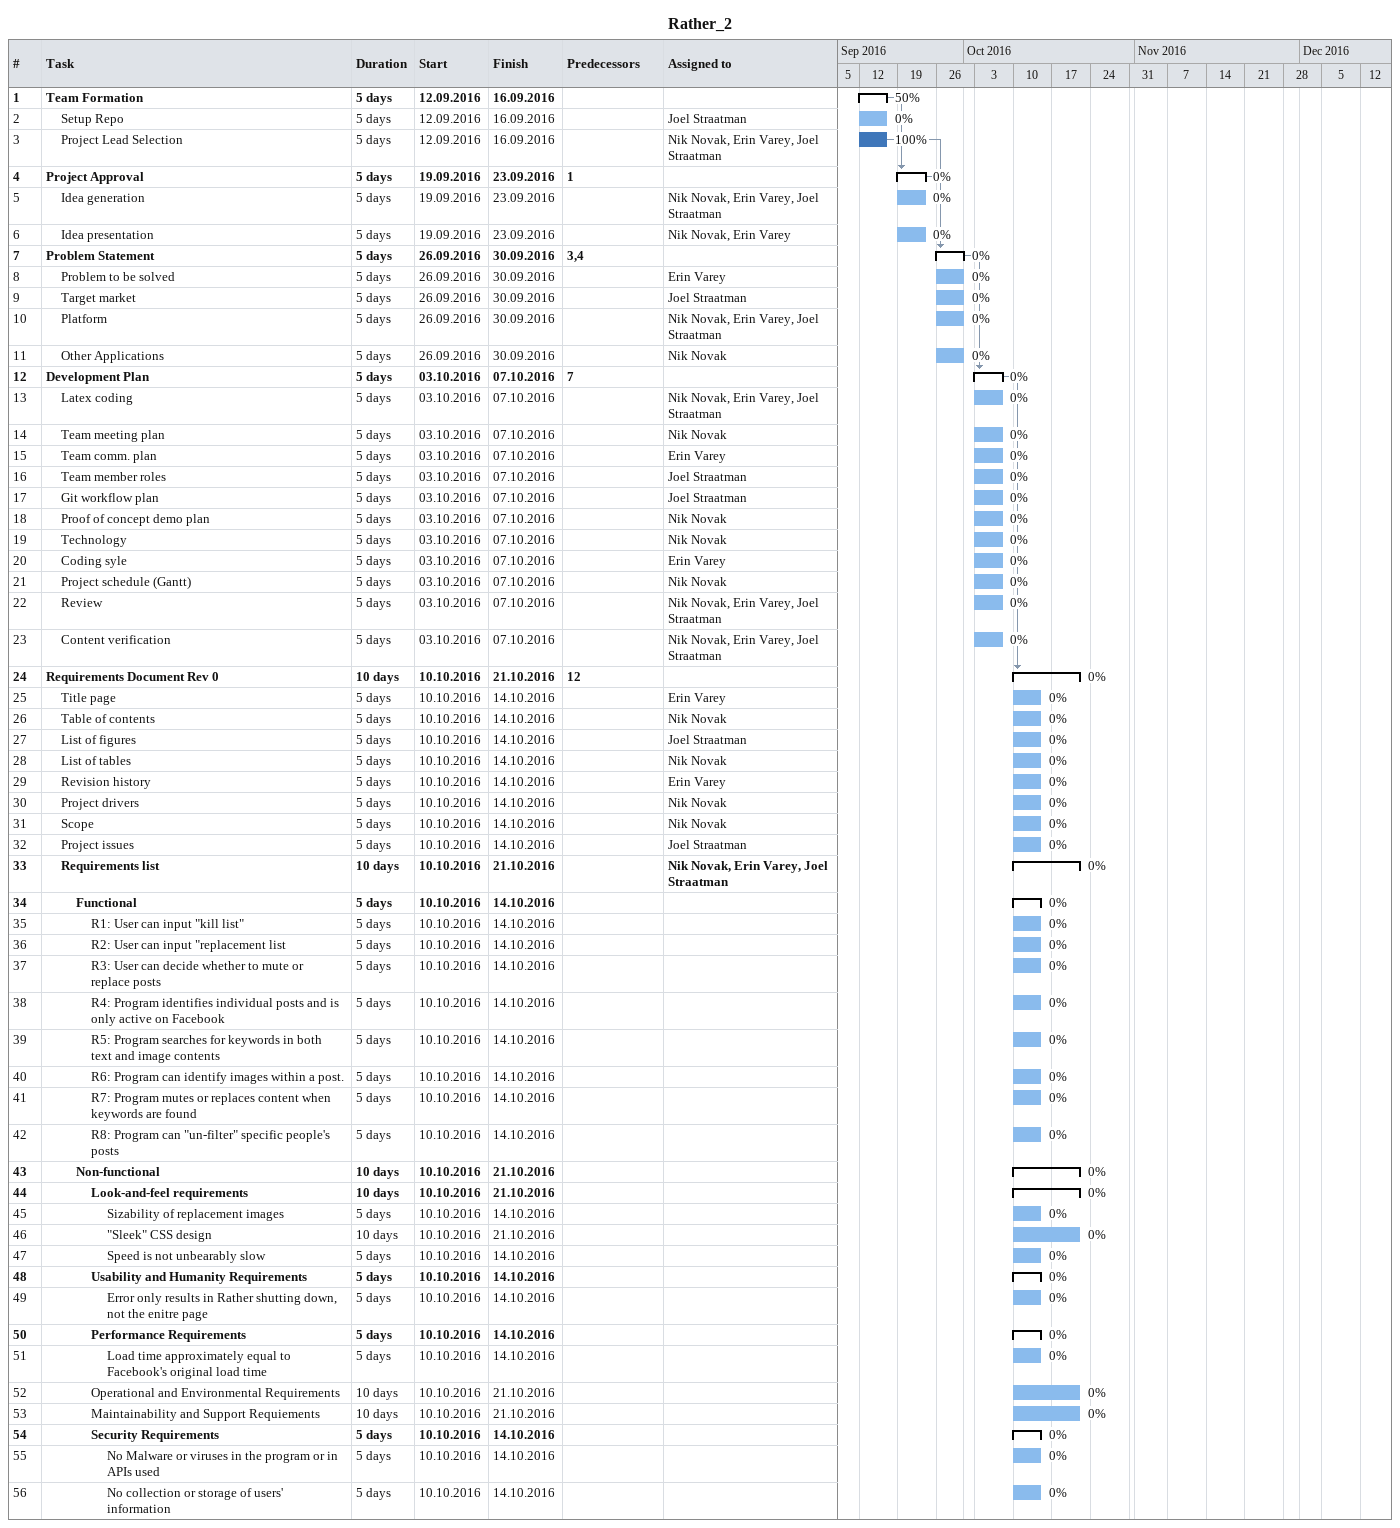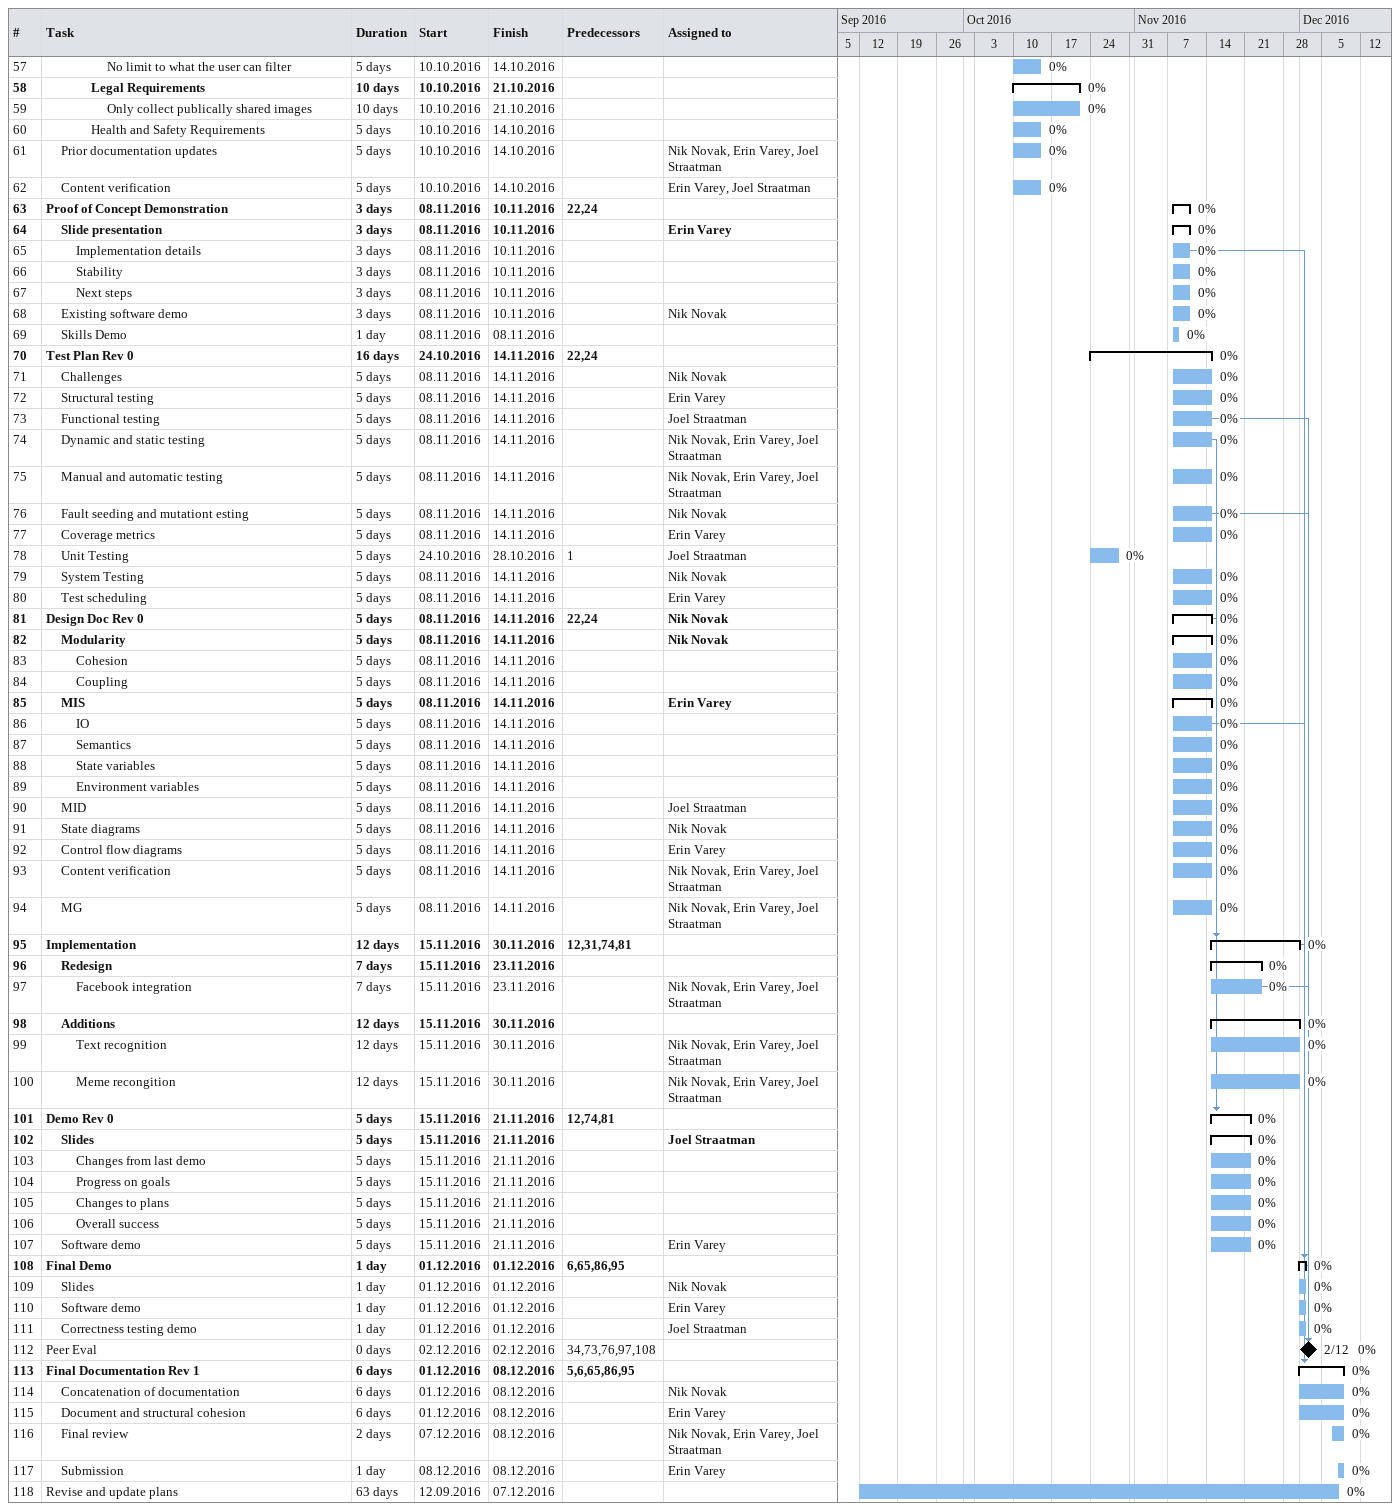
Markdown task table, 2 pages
Rather_2

| ID | Level | Task | Duration | Start | Finish | Predecessors | Resources | % complete |
|---|---|---|---|---|---|---|---|---|
| 1 | 1 | **Team Formation** | 5d | 2016-09-12 | 2016-09-16 |  |  | 50 |
| 2 | 2 | Setup Repo | 5d | 2016-09-12 | 2016-09-16 |  | Joel Straatman | 0 |
| 3 | 2 | Project Lead Selection | 5d | 2016-09-12 | 2016-09-16 |  | Nik Novak, Erin Varey, Joel Straatman | 100 |
| 4 | 1 | **Project Approval** | 5d | 2016-09-19 | 2016-09-23 | 1 |  | 0 |
| 5 | 2 | Idea generation | 5d | 2016-09-19 | 2016-09-23 |  | Nik Novak, Erin Varey, Joel Straatman | 0 |
| 6 | 2 | Idea presentation | 5d | 2016-09-19 | 2016-09-23 |  | Nik Novak, Erin Varey | 0 |
| 7 | 1 | **Problem Statement** | 5d | 2016-09-26 | 2016-09-30 | 3, 4 |  | 0 |
| 8 | 2 | Problem to be solved | 5d | 2016-09-26 | 2016-09-30 |  | Erin Varey | 0 |
| 9 | 2 | Target market | 5d | 2016-09-26 | 2016-09-30 |  | Joel Straatman | 0 |
| 10 | 2 | Platform | 5d | 2016-09-26 | 2016-09-30 |  | Nik Novak, Erin Varey, Joel Straatman | 0 |
| 11 | 2 | Other Applications | 5d | 2016-09-26 | 2016-09-30 |  | Nik Novak | 0 |
| 12 | 1 | **Development Plan** | 5d | 2016-10-03 | 2016-10-07 | 7 |  | 0 |
| 13 | 2 | Latex coding | 5d | 2016-10-03 | 2016-10-07 |  | Nik Novak, Erin Varey, Joel Straatman | 0 |
| 14 | 2 | Team meeting plan | 5d | 2016-10-03 | 2016-10-07 |  | Nik Novak | 0 |
| 15 | 2 | Team comm. plan | 5d | 2016-10-03 | 2016-10-07 |  | Erin Varey | 0 |
| 16 | 2 | Team member roles | 5d | 2016-10-03 | 2016-10-07 |  | Joel Straatman | 0 |
| 17 | 2 | Git workflow plan | 5d | 2016-10-03 | 2016-10-07 |  | Joel Straatman | 0 |
| 18 | 2 | Proof of concept demo plan | 5d | 2016-10-03 | 2016-10-07 |  | Nik Novak | 0 |
| 19 | 2 | Technology | 5d | 2016-10-03 | 2016-10-07 |  | Nik Novak | 0 |
| 20 | 2 | Coding syle | 5d | 2016-10-03 | 2016-10-07 |  | Erin Varey | 0 |
| 21 | 2 | Project schedule (Gantt) | 5d | 2016-10-03 | 2016-10-07 |  | Nik Novak | 0 |
| 22 | 2 | Review | 5d | 2016-10-03 | 2016-10-07 |  | Nik Novak, Erin Varey, Joel Straatman | 0 |
| 23 | 2 | Content verification | 5d | 2016-10-03 | 2016-10-07 |  | Nik Novak, Erin Varey, Joel Straatman | 0 |
| 24 | 1 | **Requirements Document Rev 0** | 10d | 2016-10-10 | 2016-10-21 | 12 |  | 0 |
| 25 | 2 | Title page | 5d | 2016-10-10 | 2016-10-14 |  | Erin Varey | 0 |
| 26 | 2 | Table of contents | 5d | 2016-10-10 | 2016-10-14 |  | Nik Novak | 0 |
| 27 | 2 | List of figures | 5d | 2016-10-10 | 2016-10-14 |  | Joel Straatman | 0 |
| 28 | 2 | List of tables | 5d | 2016-10-10 | 2016-10-14 |  | Nik Novak | 0 |
| 29 | 2 | Revision history | 5d | 2016-10-10 | 2016-10-14 |  | Erin Varey | 0 |
| 30 | 2 | Project drivers | 5d | 2016-10-10 | 2016-10-14 |  | Nik Novak | 0 |
| 31 | 2 | Scope | 5d | 2016-10-10 | 2016-10-14 |  | Nik Novak | 0 |
| 32 | 2 | Project issues | 5d | 2016-10-10 | 2016-10-14 |  | Joel Straatman | 0 |
| 33 | 2 | **Requirements list** | 10d | 2016-10-10 | 2016-10-21 |  | Nik Novak, Erin Varey, Joel Straatman | 0 |
| 34 | 3 | **Functional** | 5d | 2016-10-10 | 2016-10-14 |  |  | 0 |
| 35 | 4 | R1: User can input "kill list" | 5d | 2016-10-10 | 2016-10-14 |  |  | 0 |
| 36 | 4 | R2: User can input "replacement list | 5d | 2016-10-10 | 2016-10-14 |  |  | 0 |
| 37 | 4 | R3: User can decide whether to mute or replace posts | 5d | 2016-10-10 | 2016-10-14 |  |  | 0 |
| 38 | 4 | R4: Program identifies individual posts and is only active on Facebook | 5d | 2016-10-10 | 2016-10-14 |  |  | 0 |
| 39 | 4 | R5: Program searches for keywords in both text and image contents | 5d | 2016-10-10 | 2016-10-14 |  |  | 0 |
| 40 | 4 | R6: Program can identify images within a post. | 5d | 2016-10-10 | 2016-10-14 |  |  | 0 |
| 41 | 4 | R7: Program mutes or replaces content when keywords are found | 5d | 2016-10-10 | 2016-10-14 |  |  | 0 |
| 42 | 4 | R8: Program can "un-filter" specific people's posts | 5d | 2016-10-10 | 2016-10-14 |  |  | 0 |
| 43 | 3 | **Non-functional** | 10d | 2016-10-10 | 2016-10-21 |  |  | 0 |
| 44 | 4 | **Look-and-feel requirements** | 10d | 2016-10-10 | 2016-10-21 |  |  | 0 |
| 45 | 5 | Sizability of replacement images | 5d | 2016-10-10 | 2016-10-14 |  |  | 0 |
| 46 | 5 | "Sleek" CSS design | 10d | 2016-10-10 | 2016-10-21 |  |  | 0 |
| 47 | 5 | Speed is not unbearably slow | 5d | 2016-10-10 | 2016-10-14 |  |  | 0 |
| 48 | 4 | **Usability and Humanity Requirements** | 5d | 2016-10-10 | 2016-10-14 |  |  | 0 |
| 49 | 5 | Error only results in Rather shutting down, not the enitre page | 5d | 2016-10-10 | 2016-10-14 |  |  | 0 |
| 50 | 4 | **Performance Requirements** | 5d | 2016-10-10 | 2016-10-14 |  |  | 0 |
| 51 | 5 | Load time approximately equal to Facebook's original load time | 5d | 2016-10-10 | 2016-10-14 |  |  | 0 |
| 52 | 4 | Operational and Environmental Requirements | 10d | 2016-10-10 | 2016-10-21 |  |  | 0 |
| 53 | 4 | Maintainability and Support Requiements | 10d | 2016-10-10 | 2016-10-21 |  |  | 0 |
| 54 | 4 | **Security Requirements** | 5d | 2016-10-10 | 2016-10-14 |  |  | 0 |
| 55 | 5 | No Malware or viruses in the program or in APIs used | 5d | 2016-10-10 | 2016-10-14 |  |  | 0 |
| 56 | 5 | No collection or storage of users' information | 5d | 2016-10-10 | 2016-10-14 |  |  | 0 |
| 57 | 5 | No limit to what the user can filter | 5d | 2016-10-10 | 2016-10-14 |  |  | 0 |
| 58 | 4 | **Legal Requirements** | 10d | 2016-10-10 | 2016-10-21 |  |  | 0 |
| 59 | 5 | Only collect publically shared images | 10d | 2016-10-10 | 2016-10-21 |  |  | 0 |
| 60 | 4 | Health and Safety Requirements | 5d | 2016-10-10 | 2016-10-14 |  |  | 0 |
| 61 | 2 | Prior documentation updates | 5d | 2016-10-10 | 2016-10-14 |  | Nik Novak, Erin Varey, Joel Straatman | 0 |
| 62 | 2 | Content verification | 5d | 2016-10-10 | 2016-10-14 |  | Erin Varey, Joel Straatman | 0 |
| 63 | 1 | **Proof of Concept Demonstration** | 3d | 2016-11-08 | 2016-11-10 | 22, 24 |  | 0 |
| 64 | 2 | **Slide presentation** | 3d | 2016-11-08 | 2016-11-10 |  | Erin Varey | 0 |
| 65 | 3 | Implementation details | 3d | 2016-11-08 | 2016-11-10 |  |  | 0 |
| 66 | 3 | Stability | 3d | 2016-11-08 | 2016-11-10 |  |  | 0 |
| 67 | 3 | Next steps | 3d | 2016-11-08 | 2016-11-10 |  |  | 0 |
| 68 | 2 | Existing software demo | 3d | 2016-11-08 | 2016-11-10 |  | Nik Novak | 0 |
| 69 | 2 | Skills Demo | 1d | 2016-11-08 | 2016-11-08 |  |  | 0 |
| 70 | 1 | **Test Plan Rev 0** | 16d | 2016-10-24 | 2016-11-14 | 22, 24 |  | 0 |
| 71 | 2 | Challenges | 5d | 2016-11-08 | 2016-11-14 |  | Nik Novak | 0 |
| 72 | 2 | Structural testing | 5d | 2016-11-08 | 2016-11-14 |  | Erin Varey | 0 |
| 73 | 2 | Functional testing | 5d | 2016-11-08 | 2016-11-14 |  | Joel Straatman | 0 |
| 74 | 2 | Dynamic and static testing | 5d | 2016-11-08 | 2016-11-14 |  | Nik Novak, Erin Varey, Joel Straatman | 0 |
| 75 | 2 | Manual and automatic testing | 5d | 2016-11-08 | 2016-11-14 |  | Nik Novak, Erin Varey, Joel Straatman | 0 |
| 76 | 2 | Fault seeding and mutationt esting | 5d | 2016-11-08 | 2016-11-14 |  | Nik Novak | 0 |
| 77 | 2 | Coverage metrics | 5d | 2016-11-08 | 2016-11-14 |  | Erin Varey | 0 |
| 78 | 2 | Unit Testing | 5d | 2016-10-24 | 2016-10-28 | 1 | Joel Straatman | 0 |
| 79 | 2 | System Testing | 5d | 2016-11-08 | 2016-11-14 |  | Nik Novak | 0 |
| 80 | 2 | Test scheduling | 5d | 2016-11-08 | 2016-11-14 |  | Erin Varey | 0 |
| 81 | 1 | **Design Doc Rev 0** | 5d | 2016-11-08 | 2016-11-14 | 22, 24 | Nik Novak | 0 |
| 82 | 2 | **Modularity** | 5d | 2016-11-08 | 2016-11-14 |  | Nik Novak | 0 |
| 83 | 3 | Cohesion | 5d | 2016-11-08 | 2016-11-14 |  |  | 0 |
| 84 | 3 | Coupling | 5d | 2016-11-08 | 2016-11-14 |  |  | 0 |
| 85 | 2 | **MIS** | 5d | 2016-11-08 | 2016-11-14 |  | Erin Varey | 0 |
| 86 | 3 | IO | 5d | 2016-11-08 | 2016-11-14 |  |  | 0 |
| 87 | 3 | Semantics | 5d | 2016-11-08 | 2016-11-14 |  |  | 0 |
| 88 | 3 | State variables | 5d | 2016-11-08 | 2016-11-14 |  |  | 0 |
| 89 | 3 | Environment variables | 5d | 2016-11-08 | 2016-11-14 |  |  | 0 |
| 90 | 2 | MID | 5d | 2016-11-08 | 2016-11-14 |  | Joel Straatman | 0 |
| 91 | 2 | State diagrams | 5d | 2016-11-08 | 2016-11-14 |  | Nik Novak | 0 |
| 92 | 2 | Control flow diagrams | 5d | 2016-11-08 | 2016-11-14 |  | Erin Varey | 0 |
| 93 | 2 | Content verification | 5d | 2016-11-08 | 2016-11-14 |  | Nik Novak, Erin Varey, Joel Straatman | 0 |
| 94 | 2 | MG | 5d | 2016-11-08 | 2016-11-14 |  | Nik Novak, Erin Varey, Joel Straatman | 0 |
| 95 | 1 | **Implementation** | 12d | 2016-11-15 | 2016-11-30 | 12, 31, 74, 81 |  | 0 |
| 96 | 2 | **Redesign** | 7d | 2016-11-15 | 2016-11-23 |  |  | 0 |
| 97 | 3 | Facebook integration | 7d | 2016-11-15 | 2016-11-23 |  | Nik Novak, Erin Varey, Joel Straatman | 0 |
| 98 | 2 | **Additions** | 12d | 2016-11-15 | 2016-11-30 |  |  | 0 |
| 99 | 3 | Text recognition | 12d | 2016-11-15 | 2016-11-30 |  | Nik Novak, Erin Varey, Joel Straatman | 0 |
| 100 | 3 | Meme recongition | 12d | 2016-11-15 | 2016-11-30 |  | Nik Novak, Erin Varey, Joel Straatman | 0 |
| 101 | 1 | **Demo Rev 0** | 5d | 2016-11-15 | 2016-11-21 | 12, 74, 81 |  | 0 |
| 102 | 2 | **Slides** | 5d | 2016-11-15 | 2016-11-21 |  | Joel Straatman | 0 |
| 103 | 3 | Changes from last demo | 5d | 2016-11-15 | 2016-11-21 |  |  | 0 |
| 104 | 3 | Progress on goals | 5d | 2016-11-15 | 2016-11-21 |  |  | 0 |
| 105 | 3 | Changes to plans | 5d | 2016-11-15 | 2016-11-21 |  |  | 0 |
| 106 | 3 | Overall success | 5d | 2016-11-15 | 2016-11-21 |  |  | 0 |
| 107 | 2 | Software demo | 5d | 2016-11-15 | 2016-11-21 |  | Erin Varey | 0 |
| 108 | 1 | **Final Demo** | 1d | 2016-12-01 | 2016-12-01 | 6, 65, 86, 95 |  | 0 |
| 109 | 2 | Slides | 1d | 2016-12-01 | 2016-12-01 |  | Nik Novak | 0 |
| 110 | 2 | Software demo | 1d | 2016-12-01 | 2016-12-01 |  | Erin Varey | 0 |
| 111 | 2 | Correctness testing demo | 1d | 2016-12-01 | 2016-12-01 |  | Joel Straatman | 0 |
| 112 | 1 | Peer Eval | 0d | 2016-12-02 | 2016-12-02 | 34, 73, 76, 97, 108 |  | 0 |
| 113 | 1 | **Final Documentation Rev 1** | 6d | 2016-12-01 | 2016-12-08 | 5, 6, 65, 86, 95 |  | 0 |
| 114 | 2 | Concatenation of documentation | 6d | 2016-12-01 | 2016-12-08 |  | Nik Novak | 0 |
| 115 | 2 | Document and structural cohesion | 6d | 2016-12-01 | 2016-12-08 |  | Erin Varey | 0 |
| 116 | 2 | Final review | 2d | 2016-12-07 | 2016-12-08 |  | Nik Novak, Erin Varey, Joel Straatman | 0 |
| 117 | 2 | Submission | 1d | 2016-12-08 | 2016-12-08 |  | Erin Varey | 0 |
| 118 | 1 | Revise and update plans | 63d | 2016-09-12 | 2016-12-07 |  |  | 0 |
